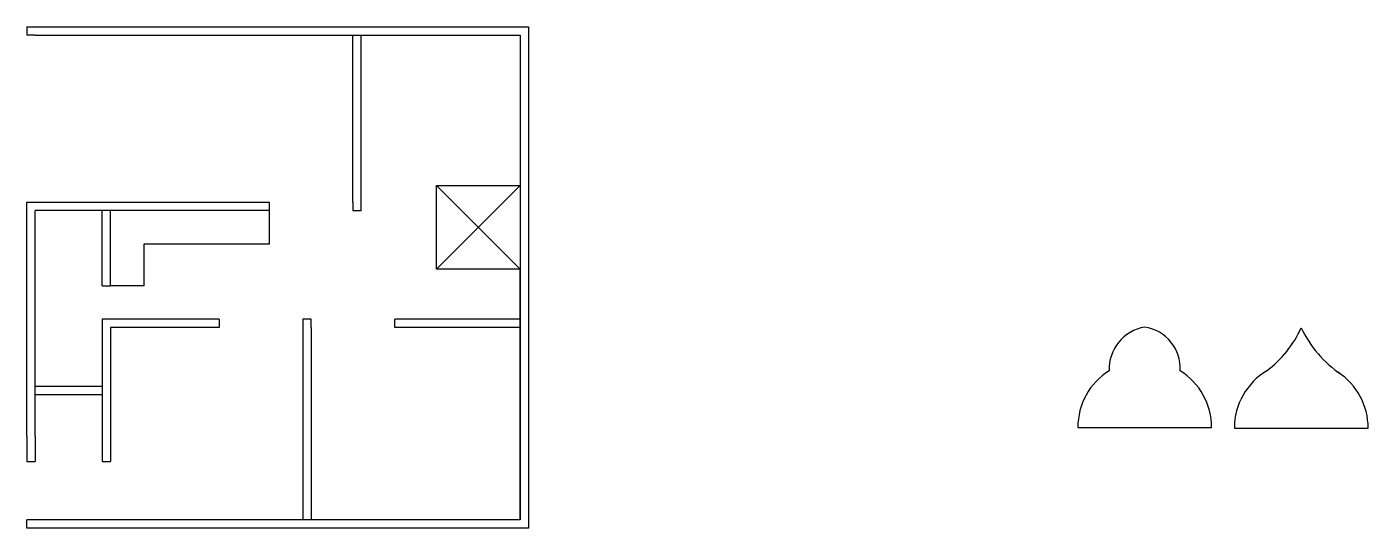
# Model space of a CAD drawing. Header units: inches. Extents: x -864 to 98, y -67 to 293.
import ezdxf

# ---------------------------------------------------------------- set-up
doc = ezdxf.new("R2010")
doc.units = ezdxf.units.IN
doc.header["$MEASUREMENT"] = 0

msp = doc.modelspace()

# ---------------------------------------------------------------- linework, layer by layer
for p, q in [((-864.17, 292.81), (-504.17, 292.81)), ((-864.17, 292.81), (-864.17, 286.81)), ((-504.17, 292.81), (-504.17, -67.19)), ((-858.17, 286.81), (-864.17, 286.81)), ((-858.17, 286.81), (-510.17, 286.81)), ((-630.17, 166.81), (-630.17, 286.81)), ((-624.17, 166.81), (-624.17, 286.81)), ((-510.17, 286.81), (-510.17, -61.19)), ((-570.17, 118.81), (-570.17, 178.81)), ((-570.17, 178.81), (-510.17, 178.81)), ((-510.17, 178.81), (-570.17, 118.81)), ((-570.17, 118.81), (-570.17, 178.81)), ((-570.17, 178.81), (-510.17, 118.81)), ((-864.17, 166.81), (-858.17, 166.81)), ((-864.17, -1.19), (-864.17, 166.81)), ((-858.17, 166.81), (-690.17, 166.81)), ((-690.17, 166.81), (-690.17, 160.81)), ((-630.17, 166.81), (-630.17, 160.81)), ((-624.17, 160.81), (-624.17, 166.81)), ((-858.17, -1.19), (-858.17, 160.81)), ((-690.17, 160.81), (-858.17, 160.81)), ((-810.17, 106.81), (-810.17, 160.81)), ((-804.17, 106.81), (-804.17, 160.81)), ((-690.17, 160.81), (-690.17, 136.81)), ((-630.17, 160.81), (-624.17, 160.81)), ((-690.17, 136.81), (-780.17, 136.81)), ((-780.17, 136.81), (-780.17, 106.74)), ((-510.17, 118.81), (-570.17, 118.81)), ((-510.17, 82.81), (-510.17, 118.81)), ((-810.17, 106.81), (-804.17, 106.81)), ((-780.17, 106.74), (-804.17, 106.81)), ((-810.17, 82.81), (-810.17, -1.19)), ((-726.17, 82.81), (-810.17, 82.81)), ((-726.17, 82.81), (-726.17, 76.81)), ((-660.17, 82.81), (-666.17, 82.81)), ((-666.17, 82.81), (-666.17, 76.81)), ((-660.17, 82.81), (-666.17, 82.81)), ((-660.17, 76.81), (-660.17, 82.81)), ((-510.17, 82.81), (-600.17, 82.81)), ((-600.17, 76.81), (-600.17, 82.81)), ((-510.17, -61.19), (-510.17, 82.81)), ((-804.17, 76.81), (-804.17, -1.19)), ((-726.17, 76.81), (-804.17, 76.81)), ((-666.17, 76.81), (-666.17, -61.19)), ((-660.17, 76.81), (-660.17, -61.19)), ((-510.17, 76.81), (-600.17, 76.81)), ((-510.17, 76.81), (-600.17, 76.81)), ((-858.17, -1.19), (-858.17, 34.81)), ((-858.17, 34.81), (-810.17, 34.81)), ((-858.17, 28.81), (-810.17, 28.81)), ((-110.05, 5.17), (-14.05, 5.17)), ((-62.05, 5.17), (-62.05, 5.17)), ((2.32, 4.74), (98.32, 4.74)), ((50.32, 4.74), (50.32, 4.74)), ((98.32, 4.74), (98.32, 4.74)), ((-864.17, -1.19), (-864.17, -19.19)), ((-858.17, -1.19), (-858.17, -19.19)), ((-810.17, -1.19), (-810.17, -19.19)), ((-804.17, -1.19), (-804.17, -19.19)), ((-864.17, -19.19), (-858.17, -19.19)), ((-810.17, -19.19), (-804.17, -19.19)), ((-864.17, -67.19), (-864.17, -61.19)), ((-858.17, -61.19), (-864.17, -61.19)), ((-504.17, -67.19), (-864.17, -67.19)), ((-510.17, -61.19), (-858.17, -61.19))]:
    msp.add_line(p, q)
for centre, radius, start, end in [((-57.01, 47.04), 30.54, 99.50658, 182.23991), ((-66.3, 47.7), 29.78, 356.44543, 81.80789), ((-23.66, 110.7), 81.4, 307.18296, 335.34192), ((125.57, 112.13), 83.16, 205.18747, 235.86415), ((-62.05, 5.17), 48, 122.05689, 180), ((-62.05, 5.17), 48, 0, 57.94337), ((50.32, 4.74), 48, 121.08537, 180), ((50.32, 4.74), 48, 0, 56.51274), ((50.32, 4.74), 48, 0, 56.51274), ((50.32, 4.74), 48, 0, 56.51274), ((50.32, 4.74), 48, 0, 56.51274), ((50.32, 4.74), 48, 0, 56.51274), ((50.32, 4.74), 48, 0, 56.51274)]:
    msp.add_arc(centre, radius, start, end)

doc.saveas('drawing.dxf')
